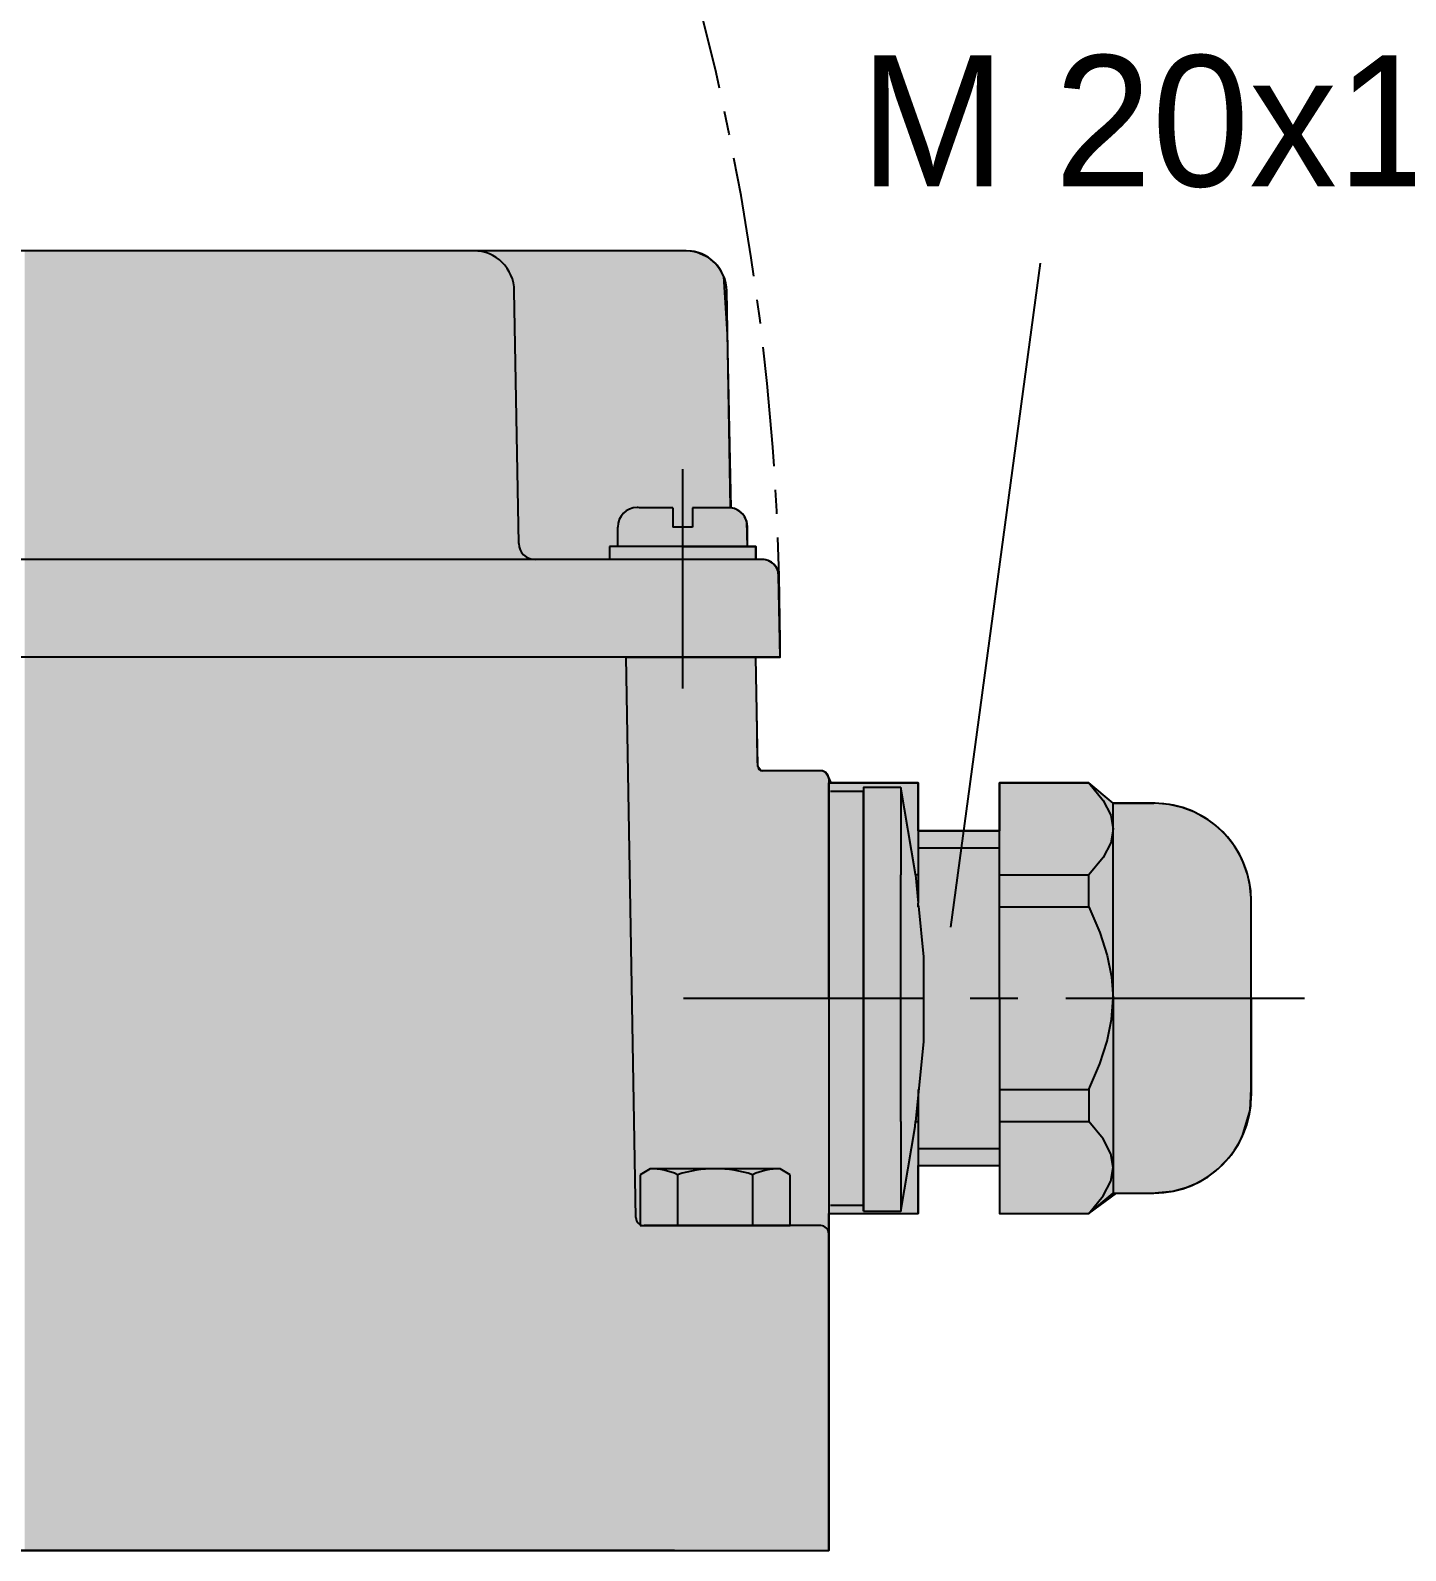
# Model space of a CAD drawing. Extents: x 43 to 173, y 167 to 243.
# Drawn here: x 111.46 to 129.08, y 199.22 to 218.71 of the extents above; entities that cross this region are included whole.
import ezdxf

# ---------------------------------------------------------------- set-up
doc = ezdxf.new("R2010")
doc.units = 0
for name, pattern in [('AI-LINETYPE-41', [4.899378, 3.062111, -0.612422, 0.612422, -0.612422]), ('AI-LINETYPE-43', [2.449689, 1.531055, -0.306211, 0.306211, -0.306211]), ('AI-LINETYPE-9', [4.899378, 3.062111, -0.612422, 0.612422, -0.612422])]:
    doc.linetypes.add(name, pattern=pattern)
for name, color, linetype in [('ANGED', 7, 'CONTINUOUS'), ('LINIE', 7, 'CONTINUOUS'), ('MASSLINIE', 7, 'CONTINUOUS'), ('MITTE', 7, 'CONTINUOUS'), ('SCHRAFF', 7, 'CONTINUOUS'), ('TEXT', 7, 'CONTINUOUS'), ('UMRISS', 7, 'CONTINUOUS')]:
    doc.layers.add(name, color=color, linetype=linetype)

# ---------------------------------------------------------------- blocks, each defined once
blk = doc.blocks.new('*U15')
at = {"layer": 'UMRISS', "color": 255, "extrusion": (0, 0, -1)}
for points in [[(-111.384, 199.224), (-111.384, 215.882), (-113.774, 199.224)], [(-113.774, 199.224), (-111.384, 215.882), (-113.774, 215.882)], [(-113.774, 199.224), (-113.774, 215.882), (-119.635, 199.224)], [(-119.635, 199.224), (-113.774, 215.882), (-119.635, 215.882)], [(-119.635, 199.224), (-119.635, 215.882), (-119.805, 199.224)], [(-119.805, 199.224), (-119.635, 215.882), (-119.805, 215.882)], [(-119.805, 199.224), (-119.805, 215.882), (-119.93, 199.224)], [(-119.93, 199.224), (-119.805, 215.882), (-119.93, 215.877)], [(-119.93, 199.224), (-119.93, 215.877), (-120.002, 199.224)], [(-120.002, 199.224), (-119.93, 215.877), (-120.002, 215.862)], [(-120.002, 199.224), (-120.002, 215.862), (-120.149, 199.224)], [(-120.149, 199.224), (-120.002, 215.862), (-120.149, 215.795)], [(-120.149, 199.224), (-120.149, 215.795), (-120.236, 199.224)], [(-120.236, 199.224), (-120.149, 215.795), (-120.236, 215.724)], [(-120.236, 199.224), (-120.236, 215.724), (-120.304, 199.224)], [(-120.304, 199.224), (-120.236, 215.724), (-120.304, 215.636)], [(-120.304, 199.224), (-120.304, 215.636), (-120.345, 199.224)], [(-120.345, 199.224), (-120.304, 215.636), (-120.345, 215.553)], [(-120.345, 199.224), (-120.345, 215.553), (-120.392, 199.224)], [(-120.392, 199.224), (-120.345, 215.553), (-120.392, 214.814)], [(-120.392, 199.224), (-120.392, 214.814), (-120.439, 199.224)], [(-120.439, 199.224), (-120.392, 214.814), (-120.439, 212.589)], [(-120.439, 199.224), (-120.439, 212.589), (-120.484, 199.224)], [(-120.484, 199.224), (-120.439, 212.589), (-120.484, 212.578)], [(-120.484, 199.224), (-120.484, 212.578), (-120.515, 199.224)], [(-120.515, 199.224), (-120.484, 212.578), (-120.515, 212.564)], [(-120.515, 199.224), (-120.515, 212.564), (-120.552, 199.224)], [(-120.552, 199.224), (-120.515, 212.564), (-120.552, 212.541)], [(-120.552, 199.224), (-120.552, 212.541), (-120.562, 199.224)], [(-120.562, 199.224), (-120.552, 212.541), (-120.562, 212.533)], [(-120.562, 199.224), (-120.562, 212.533), (-120.585, 199.224)], [(-120.585, 199.224), (-120.562, 212.533), (-120.585, 212.511)], [(-120.585, 199.224), (-120.585, 212.511), (-120.61, 199.224)], [(-120.61, 199.224), (-120.585, 212.511), (-120.61, 212.478)], [(-120.61, 199.224), (-120.61, 212.478), (-120.64, 199.224)], [(-120.64, 199.224), (-120.61, 212.478), (-120.64, 212.414)], [(-120.64, 199.224), (-120.64, 212.414), (-120.65, 199.224)], [(-120.65, 199.224), (-120.64, 212.414), (-120.65, 212.092)], [(-120.65, 199.224), (-120.65, 212.092), (-120.754, 199.224)], [(-120.754, 199.224), (-120.65, 212.092), (-120.754, 212.092)], [(-120.754, 210.676), (-120.754, 211.926), (-120.767, 210.676)], [(-120.767, 210.676), (-120.754, 211.926), (-120.767, 211.926)], [(-120.767, 210.676), (-120.767, 211.926), (-120.771, 210.676)], [(-120.771, 210.676), (-120.767, 211.926), (-120.771, 211.926)], [(-120.771, 210.676), (-120.771, 211.926), (-120.774, 210.676)], [(-120.774, 210.676), (-120.771, 211.926), (-120.774, 211.926)], [(-120.774, 210.676), (-120.774, 211.926), (-120.775, 210.676)], [(-120.775, 210.676), (-120.774, 211.926), (-120.775, 211.926)], [(-120.775, 210.676), (-120.775, 211.926), (-120.777, 210.676)], [(-120.777, 210.676), (-120.775, 211.926), (-120.777, 211.926)], [(-120.777, 210.676), (-120.777, 211.926), (-120.779, 210.676)], [(-120.779, 210.676), (-120.777, 211.926), (-120.779, 211.926)], [(-120.779, 210.676), (-120.779, 211.926), (-120.818, 210.676)], [(-120.818, 210.676), (-120.779, 211.926), (-120.818, 211.925)], [(-120.818, 210.676), (-120.818, 211.925), (-120.855, 210.676)], [(-120.855, 210.676), (-120.818, 211.925), (-120.855, 211.925)], [(-120.855, 210.676), (-120.855, 211.925), (-120.861, 210.676)], [(-120.861, 210.676), (-120.855, 211.925), (-120.861, 211.925)], [(-120.861, 210.676), (-120.861, 211.925), (-120.914, 210.676)], [(-120.914, 210.676), (-120.861, 211.925), (-120.914, 211.912)], [(-120.914, 210.676), (-120.914, 211.912), (-120.969, 210.676)], [(-120.969, 210.676), (-120.914, 211.912), (-120.969, 211.881)], [(-120.969, 210.676), (-120.969, 211.881), (-121.02, 210.676)], [(-121.02, 210.676), (-120.969, 211.881), (-121.02, 211.822)], [(-121.02, 210.676), (-121.02, 211.822), (-121.04, 210.676)], [(-121.04, 210.676), (-121.02, 211.822), (-121.04, 211.775)], [(-121.04, 210.676), (-121.04, 211.775), (-121.041, 210.676)], [(-121.041, 210.676), (-121.04, 211.775), (-121.041, 211.773)], [(-121.041, 210.676), (-121.041, 211.773), (-121.05, 210.676)], [(-121.05, 210.676), (-121.041, 211.773), (-121.05, 211.645)], [(-121.05, 210.676), (-121.05, 211.645), (-121.067, 210.676)], [(-120.754, 199.224), (-120.754, 210.676), (-120.767, 199.224)], [(-120.767, 199.224), (-120.754, 210.676), (-120.767, 209.978)], [(-120.767, 199.224), (-120.767, 209.978), (-120.771, 199.224)], [(-120.771, 199.224), (-120.767, 209.978), (-120.771, 209.718)], [(-120.771, 199.224), (-120.771, 209.718), (-120.774, 199.224)], [(-120.774, 199.224), (-120.771, 209.718), (-120.774, 209.563)], [(-120.774, 199.224), (-120.774, 209.563), (-120.775, 199.224)], [(-120.775, 199.224), (-120.774, 209.563), (-120.775, 209.455)], [(-120.775, 199.224), (-120.775, 209.455), (-120.777, 199.224)], [(-120.777, 199.224), (-120.775, 209.455), (-120.777, 209.363)], [(-120.777, 199.224), (-120.777, 209.363), (-120.779, 199.224)], [(-120.779, 199.224), (-120.777, 209.363), (-120.779, 209.272)], [(-120.779, 199.224), (-120.779, 209.272), (-120.818, 199.224)], [(-120.818, 199.224), (-120.779, 209.272), (-120.818, 209.223)], [(-120.818, 199.224), (-120.818, 209.223), (-120.855, 199.224)], [(-120.855, 199.224), (-120.818, 209.223), (-120.855, 209.219)], [(-120.855, 199.224), (-120.855, 209.219), (-120.861, 199.224)], [(-120.861, 199.224), (-120.855, 209.219), (-120.861, 209.219)], [(-120.861, 199.224), (-120.861, 209.219), (-120.914, 199.224)], [(-120.914, 199.224), (-120.861, 209.219), (-120.914, 209.219)], [(-120.914, 199.224), (-120.914, 209.219), (-120.969, 199.224)], [(-120.969, 199.224), (-120.914, 209.219), (-120.969, 209.219)], [(-120.969, 199.224), (-120.969, 209.219), (-121.02, 199.224)], [(-121.02, 199.224), (-120.969, 209.219), (-121.02, 209.219)], [(-121.02, 199.224), (-121.02, 209.219), (-121.04, 199.224)], [(-121.04, 199.224), (-121.02, 209.219), (-121.04, 209.219)], [(-121.04, 199.224), (-121.04, 209.219), (-121.041, 199.224)], [(-121.041, 199.224), (-121.04, 209.219), (-121.041, 209.219)], [(-121.041, 199.224), (-121.041, 209.219), (-121.05, 199.224)], [(-121.05, 199.224), (-121.041, 209.219), (-121.05, 209.219)], [(-121.05, 199.224), (-121.05, 209.219), (-121.067, 199.224)], [(-121.067, 199.224), (-121.05, 209.219), (-121.067, 209.219)], [(-121.067, 199.224), (-121.067, 209.219), (-121.117, 199.224)], [(-121.117, 199.224), (-121.067, 209.219), (-121.117, 209.219)], [(-121.117, 199.224), (-121.117, 209.219), (-121.318, 199.224)], [(-121.318, 199.224), (-121.117, 209.219), (-121.318, 209.219)], [(-121.318, 199.224), (-121.318, 209.219), (-121.395, 199.224)], [(-121.395, 199.224), (-121.318, 209.219), (-121.395, 209.219)], [(-121.395, 199.224), (-121.395, 209.219), (-121.488, 199.224)], [(-121.488, 199.224), (-121.395, 209.219), (-121.488, 209.219)], [(-121.488, 199.224), (-121.488, 209.219), (-121.55, 199.224)], [(-121.55, 199.224), (-121.488, 209.219), (-121.55, 209.219)], [(-121.55, 199.224), (-121.55, 209.219), (-121.605, 199.224)], [(-121.605, 199.224), (-121.55, 209.219), (-121.605, 209.217)], [(-121.605, 199.224), (-121.605, 209.217), (-121.651, 199.224)], [(-121.651, 199.224), (-121.605, 209.217), (-121.651, 209.197)], [(-121.651, 199.224), (-121.651, 209.197), (-121.688, 199.224)], [(-121.688, 199.224), (-121.651, 209.197), (-121.688, 209.139)], [(-121.688, 199.224), (-121.688, 209.139), (-121.691, 199.224)], [(-121.691, 199.224), (-121.688, 209.139), (-121.691, 209.131)], [(-121.691, 209.063), (-121.691, 209.131), (-121.72, 209.063)], [(-121.691, 203.545), (-121.691, 209.063), (-121.72, 203.545)], [(-121.72, 203.545), (-121.691, 209.063), (-121.72, 209.063)], [(-121.72, 203.545), (-121.72, 209.063), (-122.836, 203.545)], [(-122.836, 203.545), (-121.72, 209.063), (-122.836, 209.063)], [(-125.023, 203.545), (-125.023, 209.063), (-125.335, 203.773)], [(-125.335, 203.773), (-125.023, 209.063), (-125.335, 208.802)], [(-125.335, 203.773), (-125.335, 208.802), (-125.379, 203.805)], [(-125.379, 203.805), (-125.335, 208.802), (-125.379, 208.802)], [(-125.379, 203.805), (-125.379, 208.802), (-125.626, 203.805)], [(-125.626, 203.805), (-125.379, 208.802), (-125.626, 208.802)], [(-125.626, 203.805), (-125.626, 208.802), (-125.734, 203.805)], [(-125.734, 203.805), (-125.626, 208.802), (-125.734, 208.802)], [(-125.734, 203.805), (-125.734, 208.802), (-125.827, 203.805)], [(-125.827, 203.805), (-125.734, 208.802), (-125.827, 208.802)], [(-125.827, 203.805), (-125.827, 208.802), (-125.872, 203.809)], [(-125.872, 203.809), (-125.827, 208.802), (-125.872, 208.802)], [(-125.872, 203.809), (-125.872, 208.802), (-126.057, 203.825)], [(-126.057, 203.825), (-125.872, 208.802), (-126.057, 208.786)], [(-126.057, 203.825), (-126.057, 208.786), (-126.102, 203.829)], [(-126.102, 203.829), (-126.057, 208.786), (-126.102, 208.776)], [(-126.102, 203.829), (-126.102, 208.776), (-126.218, 203.861)], [(-126.218, 203.861), (-126.102, 208.776), (-126.218, 208.749)], [(-126.218, 203.861), (-126.218, 208.749), (-126.27, 203.876)], [(-126.27, 203.876), (-126.218, 208.749), (-126.27, 208.729)], [(-126.27, 203.876), (-126.27, 208.729), (-126.37, 203.917)], [(-126.37, 203.917), (-126.27, 208.729), (-126.37, 208.691)], [(-126.37, 203.917), (-126.37, 208.691), (-126.396, 203.928)], [(-126.396, 203.928), (-126.37, 208.691), (-126.396, 208.678)], [(-126.396, 203.928), (-126.396, 208.678), (-126.523, 204)], [(-126.523, 204), (-126.396, 208.678), (-126.523, 208.609)], [(-126.523, 204), (-126.523, 208.609), (-126.545, 204.012)], [(-126.545, 204.012), (-126.523, 208.609), (-126.545, 208.594)], [(-126.545, 204.012), (-126.545, 208.594), (-126.612, 204.064)], [(-126.612, 204.064), (-126.545, 208.594), (-126.612, 208.547)], [(-126.612, 204.064), (-126.612, 208.547), (-126.683, 204.118)], [(-126.683, 204.118), (-126.612, 208.547), (-126.683, 208.486)], [(-126.683, 204.118), (-126.683, 208.486), (-126.73, 204.168)], [(-126.73, 204.168), (-126.683, 208.486), (-126.73, 208.446)], [(-122.836, 204.159), (-122.836, 208.448), (-123.878, 204.159)], [(-123.878, 204.159), (-122.836, 208.448), (-123.878, 208.448)], [(-126.73, 204.168), (-126.73, 208.446), (-126.801, 204.244)], [(-126.801, 204.244), (-126.73, 208.446), (-126.801, 208.37)], [(-126.801, 204.244), (-126.801, 208.37), (-126.847, 204.294)], [(-126.847, 204.294), (-126.801, 208.37), (-126.847, 208.313)], [(-126.847, 204.294), (-126.847, 208.313), (-126.86, 204.313)], [(-126.86, 204.313), (-126.847, 208.313), (-126.86, 208.297)], [(-126.86, 204.313), (-126.86, 208.297), (-126.909, 204.387)], [(-126.909, 204.387), (-126.86, 208.297), (-126.909, 208.225)], [(-126.909, 204.387), (-126.909, 208.225), (-126.94, 204.434)], [(-126.94, 204.434), (-126.909, 208.225), (-126.94, 208.17)], [(-126.94, 204.434), (-126.94, 208.17), (-126.975, 204.503)], [(-126.975, 204.503), (-126.94, 208.17), (-126.975, 208.108)], [(-126.975, 204.503), (-126.975, 208.108), (-126.994, 204.54)], [(-126.994, 204.54), (-126.975, 208.108), (-126.994, 208.066)], [(-126.994, 204.54), (-126.994, 208.066), (-127.003, 204.571)], [(-127.003, 204.571), (-126.994, 208.066), (-127.003, 208.047)], [(-127.003, 204.571), (-127.003, 208.047), (-127.059, 204.758)], [(-127.059, 204.758), (-127.003, 208.047), (-127.059, 207.892)], [(-127.059, 204.758), (-127.059, 207.892), (-127.089, 204.861)], [(-127.089, 204.861), (-127.059, 207.892), (-127.089, 207.755)], [(-127.089, 204.861), (-127.089, 207.755), (-127.091, 204.869)], [(-127.091, 204.869), (-127.089, 207.755), (-127.091, 207.73)], [(-127.091, 204.869), (-127.091, 207.73), (-127.105, 205.129)], [(-127.105, 205.129), (-127.091, 207.73), (-127.105, 207.589)], [(-127.105, 205.129), (-127.105, 207.589), (-127.105, 205.142)], [(-127.105, 205.142), (-127.105, 207.589), (-127.105, 205.328)]]:
    blk.add_solid(points, dxfattribs=at)
at = {"layer": 'UMRISS', "color": 255}
for points in [[(123.878, 203.545), (123.878, 209.063), (125.023, 203.545)], [(125.023, 203.545), (123.878, 209.063), (125.023, 209.063)]]:
    blk.add_solid(points, dxfattribs=at)
blk = doc.blocks.new('BLOCK_2')
at = {"layer": 'LINIE', "color": 250}
for points in [[(122.134, 207.883), (122.134, 206.303)], [(122.836, 207.883), (122.801, 207.883)]]:
    blk.add_lwpolyline(points, dxfattribs=at)
blk = doc.blocks.new('BLOCK_5')
at = {"layer": 'LINIE', "color": 250}
for points in [[(122.612, 204.725), (122.612, 205.134)], [(122.836, 205.061), (122.803, 204.725)], [(122.612, 204.725), (122.612, 203.574), (122.797, 204.66), (122.803, 204.725)], [(122.803, 204.725), (122.836, 204.725)]]:
    blk.add_lwpolyline(points, dxfattribs=at)
blk = doc.blocks.new('BLOCK_4')
at = {"layer": 'LINIE', "color": 250}
for points in [[(122.612, 205.134), (122.612, 206.303), (122.612, 207.883)], [(122.84, 207.482), (122.903, 206.833), (122.903, 205.747), (122.836, 205.061)], [(122.836, 205.134), (122.836, 205.061)], [(122.836, 205.061), (122.836, 203.545)]]:
    blk.add_lwpolyline(points, dxfattribs=at)
at = {"layer": 'LINIE'}
blk.add_blockref('BLOCK_5', (0, 0), dxfattribs=at)
blk = doc.blocks.new('BLOCK_3')
at = {"layer": 'LINIE', "color": 250}
for points in [[(122.836, 209.063), (122.836, 207.52)], [(122.801, 207.883), (122.836, 207.52)], [(122.84, 207.482), (122.836, 207.52)], [(122.836, 207.473), (122.836, 207.52)], [(122.836, 207.473), (122.84, 207.482)]]:
    blk.add_lwpolyline(points, dxfattribs=at)
at = {"layer": 'LINIE'}
blk.add_blockref('BLOCK_4', (0, 0), dxfattribs=at)

msp = doc.modelspace()

# ---------------------------------------------------------------- linework, layer by layer
at = {"layer": 'ANGED', "color": 250, "linetype": 'AI-LINETYPE-43'}
msp.add_open_spline([(121.067, 210.676), (121.067, 210.746), (121.067, 210.815), (121.067, 210.885), (121.067, 228.686), (106.697, 243.149), (88.896, 243.264)], degree=3, knots=[0, 0, 0, 0, 1, 1, 1, 2, 2, 2, 2], dxfattribs=at)
at = {"layer": 'LINIE', "color": 250}
for points in [[(111.53, 215.882), (103.326, 215.882)], [(119.861, 215.882), (111.53, 215.882)], [(117.717, 212.13), (117.66, 215.37)], [(120.431, 212.59), (120.382, 215.37)], [(119.693, 212.59), (119.264, 212.59)], [(119.693, 212.59), (119.693, 212.34)], [(119.942, 212.59), (119.942, 212.34)], [(120.431, 212.59), (119.942, 212.59)], [(118.985, 212.092), (118.985, 212.342)], [(119.942, 212.34), (119.693, 212.34)], [(120.65, 212.092), (120.65, 212.342)], [(118.88, 212.092), (118.88, 211.926)], [(119.817, 212.092), (118.88, 212.092)], [(120.65, 212.092), (118.985, 212.092)], [(119.817, 212.092), (120.754, 212.092)], [(120.754, 212.092), (120.754, 211.926)], [(120.84, 211.926), (90.357, 211.926)], [(118.988, 211.926), (118.88, 211.926)], [(120.754, 211.926), (118.88, 211.926)], [(120.442, 211.926), (120.442, 211.926)], [(121.067, 210.676), (121.048, 211.721)], [(119.207, 210.676), (89.708, 210.676)], [(119.088, 210.676), (120.754, 210.676)], [(119.218, 203.491), (119.092, 210.676)], [(119.442, 210.676), (119.207, 210.676)], [(120.129, 210.676), (119.442, 210.676)], [(120.464, 210.676), (120.129, 210.676)], [(121.067, 210.676), (120.464, 210.676)], [(120.779, 209.28), (120.754, 210.676)], [(121.587, 209.219), (120.841, 209.219)], [(121.691, 209.115), (121.691, 199.224)], [(121.691, 209.115), (121.691, 199.224)], [(121.691, 209.063), (122.836, 209.063)], [(121.691, 206.304), (121.691, 209.063)], [(123.878, 209.063), (125.023, 209.063)], [(123.878, 206.304), (123.878, 209.063)], [(125.335, 208.802), (125.023, 209.063)], [(125.023, 209.063), (125.206, 208.838)], [(121.711, 203.653), (122.134, 203.653), (122.134, 208.953), (121.711, 208.953)], [(122.612, 209.006), (122.134, 209.006), (122.134, 207.883)], [(122.134, 209.006), (122.134, 206.303)], [(122.801, 207.883), (122.797, 207.92), (122.612, 209.006)], [(122.612, 209.006), (122.612, 207.883)], [(125.206, 208.838), (125.304, 208.648)], [(125.335, 208.802), (125.856, 208.802)], [(125.335, 206.304), (125.335, 208.802)], [(125.304, 208.648), (125.335, 208.473)], [(125.335, 208.473), (125.304, 208.297)], [(122.836, 208.448), (123.878, 208.448)], [(125.304, 208.297), (125.206, 208.107)], [(125.206, 208.107), (125.023, 207.883)], [(123.878, 207.883), (125.023, 207.883)], [(125.023, 207.473), (125.023, 207.883)], [(127.105, 206.304), (127.105, 207.553)], [(123.878, 207.473), (125.023, 207.473)], [(125.023, 207.473), (125.164, 207.147)], [(125.164, 207.147), (125.26, 206.852)], [(125.26, 206.852), (125.316, 206.576)], [(125.316, 206.576), (125.335, 206.304)], [(121.691, 206.304), (121.691, 203.545)], [(123.878, 206.304), (123.878, 203.545)], [(125.316, 206.032), (125.335, 206.304)], [(125.335, 206.304), (125.335, 203.805)], [(127.105, 206.304), (127.105, 205.054)], [(125.26, 205.755), (125.316, 206.032)], [(125.164, 205.461), (125.26, 205.755)], [(125.023, 205.134), (125.164, 205.461)], [(123.878, 205.134), (125.023, 205.134)], [(125.023, 205.134), (125.023, 204.725)], [(123.878, 204.725), (125.023, 204.725)], [(125.206, 204.5), (125.023, 204.725)], [(125.304, 204.31), (125.206, 204.5)], [(125.335, 204.135), (125.304, 204.31)], [(119.401, 204.117), (119.272, 204.042)], [(119.272, 204.042), (119.272, 203.389)], [(121.067, 204.117), (119.401, 204.117)], [(119.753, 204.042), (119.753, 203.389)], [(120.714, 204.042), (120.714, 203.389)], [(121.195, 204.042), (121.067, 204.117)], [(121.195, 203.389), (121.195, 204.042)], [(122.836, 204.159), (123.878, 204.159)], [(125.304, 203.959), (125.335, 204.135)], [(125.023, 203.545), (125.335, 203.805)], [(125.206, 203.769), (125.304, 203.959)], [(125.335, 203.805), (125.856, 203.805)], [(125.023, 203.545), (125.206, 203.769)], [(121.691, 203.545), (122.836, 203.545)], [(122.134, 203.574), (122.612, 203.574)], [(123.878, 203.545), (125.023, 203.545)], [(119.272, 203.389), (121.195, 203.389)], [(121.587, 203.389), (119.322, 203.389)], [(87.751, 199.224), (121.691, 199.224)], [(87.751, 199.224), (119.713, 199.224)], [(119.713, 199.224), (105.658, 199.224)], [(115.365, 199.224), (113.442, 199.224)], [(113.883, 199.224), (114.924, 199.224)], [(116.694, 199.224), (119.713, 199.224)]]:
    msp.add_lwpolyline(points, dxfattribs=at)
for points, knots in [([(117.66, 215.37), (117.655, 215.655), (117.424, 215.882), (117.14, 215.882), (117.14, 215.882), (117.14, 215.882), (117.14, 215.882)], [0, 0, 0, 0, 1, 1, 1, 2, 2, 2, 2]), ([(120.382, 215.37), (120.377, 215.655), (120.145, 215.882), (119.861, 215.882), (119.861, 215.882), (119.861, 215.882), (119.861, 215.882)], [0, 0, 0, 0, 1, 1, 1, 2, 2, 2, 2]), ([(119.264, 212.59), (119.254, 212.592), (119.244, 212.592), (119.234, 212.592), (119.096, 212.592), (118.985, 212.48), (118.985, 212.342), (118.985, 212.342), (118.985, 212.342), (118.985, 212.342)], [0, 0, 0, 0, 1, 1, 1, 2, 2, 2, 3, 3, 3, 3]), ([(120.65, 212.342), (120.65, 212.342), (120.65, 212.342), (120.65, 212.342), (120.65, 212.469), (120.556, 212.575), (120.431, 212.59)], [0, 0, 0, 0, 1, 1, 1, 2, 2, 2, 2]), ([(117.717, 212.13), (117.719, 212.017), (117.811, 211.926), (117.925, 211.926), (117.925, 211.926), (117.925, 211.926), (117.925, 211.926)], [0, 0, 0, 0, 1, 1, 1, 2, 2, 2, 2]), ([(121.048, 211.721), (121.047, 211.835), (120.954, 211.926), (120.84, 211.926), (120.84, 211.926), (120.84, 211.926), (120.84, 211.926)], [0, 0, 0, 0, 1, 1, 1, 2, 2, 2, 2]), ([(120.779, 209.28), (120.779, 209.246), (120.807, 209.219), (120.841, 209.219), (120.841, 209.219), (120.841, 209.219), (120.841, 209.219)], [0, 0, 0, 0, 1, 1, 1, 2, 2, 2, 2]), ([(121.691, 209.115), (121.691, 209.115), (121.691, 209.115), (121.691, 209.115), (121.691, 209.172), (121.645, 209.219), (121.587, 209.219), (121.587, 209.219), (121.587, 209.219), (121.587, 209.219)], [0, 0, 0, 0, 1, 1, 1, 2, 2, 2, 3, 3, 3, 3]), ([(127.105, 207.553), (127.105, 207.553), (127.105, 207.553), (127.105, 207.553), (127.105, 208.243), (126.546, 208.802), (125.856, 208.802), (125.856, 208.802), (125.856, 208.802), (125.856, 208.802)], [0, 0, 0, 0, 1, 1, 1, 2, 2, 2, 3, 3, 3, 3]), ([(122.134, 203.574), (122.134, 203.574), (122.134, 206.303), (122.134, 206.303), (122.134, 206.303), (122.134, 203.574), (122.134, 203.574)], [0, 0, 0, 0, 1, 1, 1, 2, 2, 2, 2]), ([(125.856, 203.805), (125.856, 203.805), (125.856, 203.805), (125.856, 203.805), (126.546, 203.805), (127.105, 204.364), (127.105, 205.054), (127.105, 205.054), (127.105, 205.054), (127.105, 205.054)], [0, 0, 0, 0, 1, 1, 1, 2, 2, 2, 3, 3, 3, 3]), ([(119.753, 204.042), (119.642, 204.092), (119.522, 204.117), (119.401, 204.117), (119.401, 204.117), (119.401, 204.117), (119.401, 204.117)], [0, 0, 0, 0, 1, 1, 1, 2, 2, 2, 2]), ([(120.714, 204.042), (120.559, 204.092), (120.397, 204.117), (120.234, 204.117), (120.071, 204.117), (119.908, 204.092), (119.753, 204.042)], [0, 0, 0, 0, 1, 1, 1, 2, 2, 2, 2]), ([(121.067, 204.117), (121.067, 204.117), (121.067, 204.117), (121.067, 204.117), (120.945, 204.117), (120.825, 204.092), (120.714, 204.042)], [0, 0, 0, 0, 1, 1, 1, 2, 2, 2, 2]), ([(119.218, 203.491), (119.219, 203.434), (119.265, 203.389), (119.322, 203.389), (119.322, 203.389), (119.322, 203.389), (119.322, 203.389)], [0, 0, 0, 0, 1, 1, 1, 2, 2, 2, 2]), ([(121.691, 203.284), (121.691, 203.284), (121.691, 203.284), (121.691, 203.284), (121.691, 203.342), (121.645, 203.389), (121.587, 203.389), (121.587, 203.389), (121.587, 203.389), (121.587, 203.389)], [0, 0, 0, 0, 1, 1, 1, 2, 2, 2, 3, 3, 3, 3])]:
    msp.add_open_spline(points, degree=3, knots=knots, dxfattribs=at)
at = {"layer": 'MASSLINIE', "color": 250}
msp.add_lwpolyline([(124.398, 215.724), (123.252, 207.213)], dxfattribs=at)
at = {"layer": 'MITTE', "color": 250, "linetype": 'AI-LINETYPE-9'}
msp.add_lwpolyline([(119.817, 213.083), (119.817, 210.272)], dxfattribs=at)
at = {"layer": 'MITTE', "color": 250, "linetype": 'AI-LINETYPE-41'}
msp.add_lwpolyline([(119.828, 206.304), (128.139, 206.304)], dxfattribs=at)
at = {"layer": 'SCHRAFF', "color": 250}
for points in [[(122.836, 208.23), (123.878, 208.23)], [(122.836, 204.378), (123.878, 204.378)]]:
    msp.add_lwpolyline(points, dxfattribs=at)
at = {"layer": 'UMRISS'}
msp.add_lwpolyline([(107.865, 199.224), (113.774, 199.224), (121.691, 199.224), (121.691, 203.545), (122.836, 203.545), (122.836, 204.159), (123.878, 204.159), (123.878, 203.545), (125.023, 203.545), (125.379, 203.805), (125.827, 203.805), (126.102, 203.829), (126.27, 203.876), (126.396, 203.928), (126.545, 204.012), (126.683, 204.118), (126.847, 204.294), (126.94, 204.434), (126.994, 204.54), (127.091, 204.869), (127.105, 205.142), (127.105, 205.328), (127.105, 207.589), (127.089, 207.755), (127.059, 207.892), (127.003, 208.047), (126.975, 208.108), (126.909, 208.225), (126.86, 208.297), (126.801, 208.37), (126.73, 208.446), (126.612, 208.547), (126.523, 208.609), (126.37, 208.691), (126.218, 208.749), (126.057, 208.786), (125.872, 208.802), (125.734, 208.802), (125.626, 208.802), (125.335, 208.802), (125.023, 209.063), (123.878, 209.063), (123.878, 208.448), (122.836, 208.448), (122.836, 209.063), (121.691, 209.063), (121.72, 209.063), (121.688, 209.139), (121.651, 209.197), (121.605, 209.217), (121.55, 209.219), (121.488, 209.219), (121.395, 209.219), (121.318, 209.219), (121.117, 209.219), (121.04, 209.219), (120.855, 209.219), (120.818, 209.223), (120.779, 209.272), (120.777, 209.363), (120.775, 209.455), (120.774, 209.563), (120.771, 209.718), (120.767, 209.978), (120.754, 210.676), (121.04, 210.676), (121.067, 210.676), (121.05, 211.645), (121.041, 211.773), (121.02, 211.822), (120.969, 211.881), (120.914, 211.912), (120.861, 211.925), (120.754, 211.926), (120.754, 212.092), (120.65, 212.092), (120.64, 212.414), (120.61, 212.478), (120.585, 212.511), (120.562, 212.533), (120.552, 212.541), (120.515, 212.564), (120.484, 212.578), (120.439, 212.589), (120.392, 214.814), (120.345, 215.553), (120.304, 215.636), (120.236, 215.724), (120.149, 215.795), (120.002, 215.862), (119.93, 215.877), (119.805, 215.882), (119.635, 215.882), (103.698, 215.882)], dxfattribs=at)

# ---------------------------------------------------------------- block references
at = {"layer": 'LINIE'}
for name in ['BLOCK_3', 'BLOCK_2']:
    msp.add_blockref(name, (0, 0), dxfattribs=at)
at = {"layer": 'UMRISS', "color": 255}
msp.add_blockref('*U15', (0, 0), dxfattribs=at)

# ---------------------------------------------------------------- texts
at = {"layer": 'TEXT', "color": 250, "insert": (122.088, 216.396), "char_height": 1.67922, "attachment_point": 7}
msp.add_mtext('\\fFutura Medium|b0|i0|c0|p34;\\W1;M 20x1,5', dxfattribs=at)

doc.saveas('drawing.dxf')
